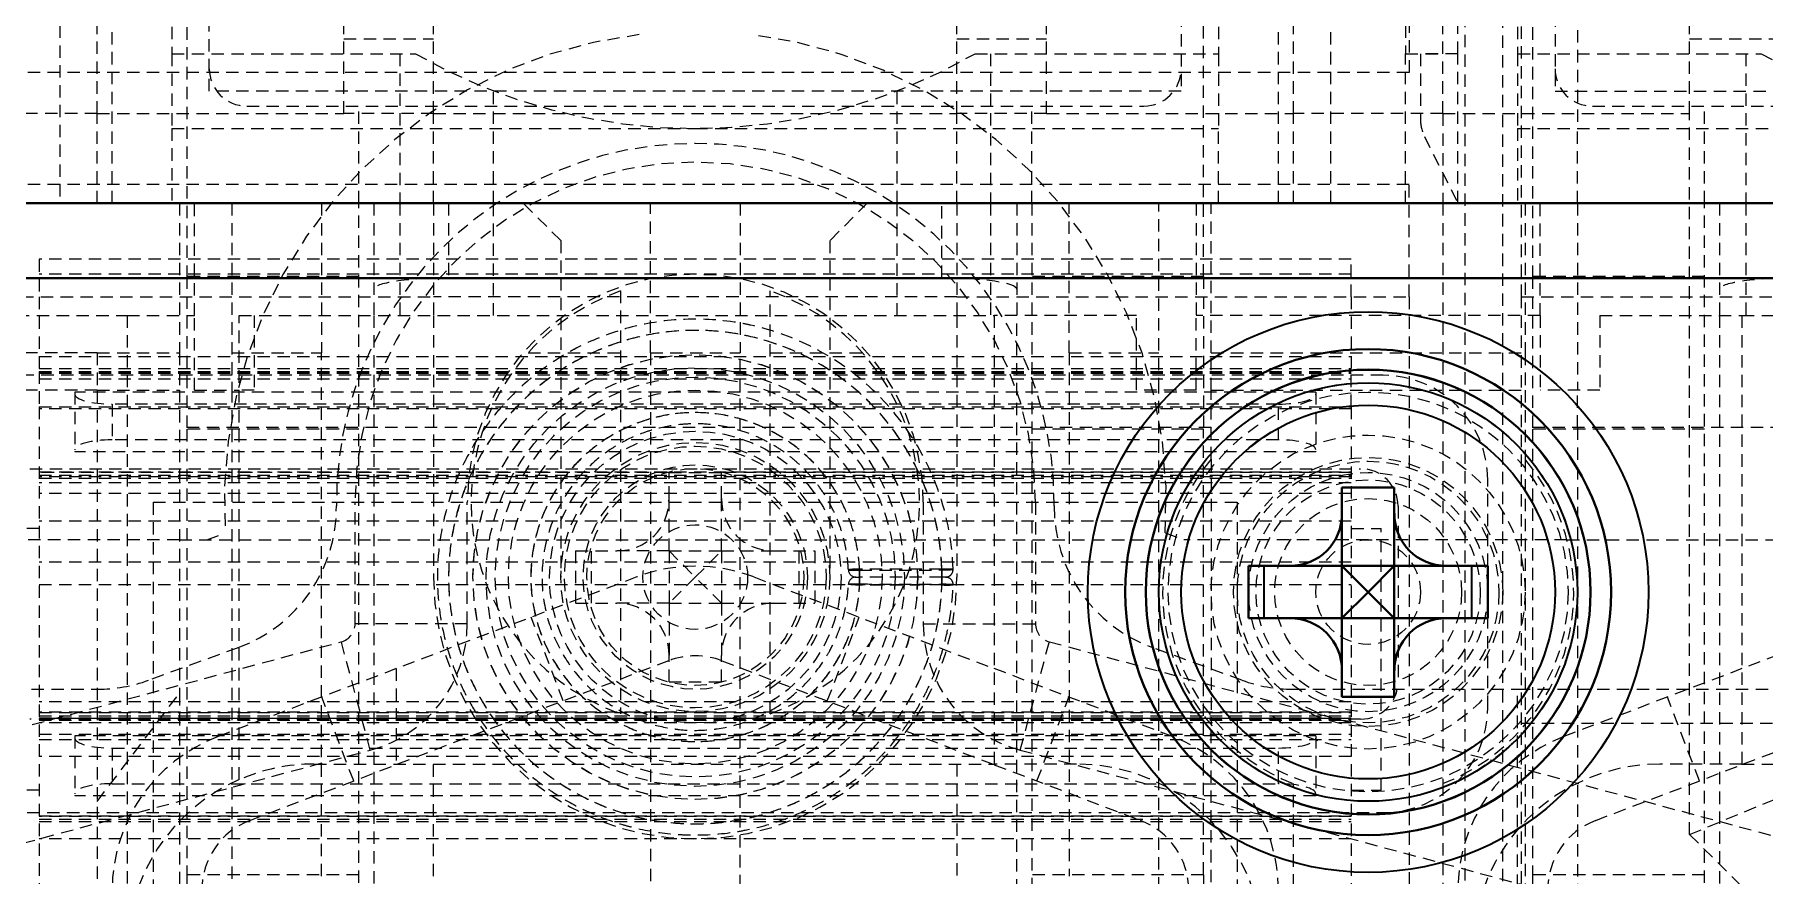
# Model space of a CAD drawing. Header units: inches. Extents: x 6934 to 18973, y 4254 to 7629.
# Drawn here: x 17107.44 to 17130.58, y 4884.96 to 4896.21 of the extents above; entities that cross this region are included whole.
import ezdxf

# ---------------------------------------------------------------- set-up
doc = ezdxf.new("R2010")
doc.units = ezdxf.units.IN
doc.header["$MEASUREMENT"] = 0
doc.linetypes.add('입력 정류부 ASSY$0$DASHED', pattern=[0.2067, 0.1654, -0.0413])
for name, color, linetype, lineweight, true_color in [('입력 정류부 ASSY$0$가려진 것(ISO)', 2, '입력 정류부 ASSY$0$DASHED', 18, 0xffff00), ('입력 정류부 ASSY$0$가려진 좁은 것(ISO)', 2, '입력 정류부 ASSY$0$DASHED', 18, 0xffff00), ('입력 정류부 ASSY$0$가시적인 것(ISO)', 3, 'Continuous', 40, 0x00ff00), ('입력 정류부 ASSY$0$가시적인 좁은 것(ISO)', 3, 'Continuous', 35, 0x00ff00)]:
    doc.layers.add(name, color=color, linetype=linetype, lineweight=lineweight, true_color=true_color)

# ---------------------------------------------------------------- blocks, each defined once
blk = doc.blocks.new('입력 정류부 ASSY')
at = {"layer": '입력 정류부 ASSY$0$가려진 것(ISO)'}
for p, q in [((455.704, 635.44), (455.704, 648.94)), ((468.704, 648.94), (468.704, 635.44)), ((473.704, 648.94), (473.704, 635.44)), ((455.404, 647.44), (455.404, 632.96)), ((469.004, 632.96), (469.004, 647.44)), ((473.404, 647.44), (473.404, 632.96)), ((471.754, 645.94), (471.754, 635.69)), ((455.204, 639.748), (455.204, 635.94)), ((469.204, 639.748), (469.204, 635.94)), ((473.204, 639.748), (473.204, 635.94)), ((473.254, 632.69), (473.254, 639.44)), ((474.004, 639.44), (474.004, 634.94)), ((454.404, 633.94), (454.404, 638.94)), ((470.004, 633.94), (470.004, 638.94)), ((472.404, 635.94), (472.404, 638.94)), ((454.204, 635.14), (454.204, 638.44)), ((470.204, 635.14), (470.204, 638.44)), ((472.204, 635.14), (472.204, 638.44)), ((472.504, 623.024), (472.504, 638.44)), ((457.504, 635.14), (457.504, 637.14)), ((458.704, 635.14), (458.704, 637.14)), ((465.704, 635.14), (465.704, 637.14)), ((466.904, 635.14), (466.904, 637.14)), ((475.504, 635.14), (475.504, 637.14)), ((457.504, 636.14), (458.704, 636.14)), ((465.704, 636.14), (466.904, 636.14)), ((475.504, 636.14), (476.704, 636.14)), ((455.204, 635.94), (455.204, 634.94)), ((455.204, 635.94), (458.463, 635.94)), ((458.254, 635.94), (458.254, 633.94)), ((465.946, 635.94), (469.204, 635.94)), ((466.154, 635.94), (466.154, 633.94)), ((469.204, 635.94), (469.204, 634.94)), ((471.704, 633.94), (471.704, 635.94)), ((471.704, 635.94), (472.204, 635.94)), ((472.404, 635.94), (471.904, 635.94)), ((471.904, 635.94), (471.904, 635.058)), ((472.404, 633.94), (472.404, 635.94)), ((473.204, 635.94), (473.204, 634.94)), ((473.204, 635.94), (476.463, 635.94)), ((476.254, 635.94), (476.254, 633.94)), ((471.754, 635.69), (452.654, 635.69)), ((468.704, 635.44), (455.704, 635.44)), ((473.704, 635.44), (486.704, 635.44)), ((454.204, 635.14), (452.204, 635.14)), ((454.204, 633.94), (454.204, 635.14)), ((454.204, 635.14), (457.504, 635.14)), ((456.204, 635.24), (468.204, 635.24)), ((458.704, 635.14), (457.504, 635.14)), ((457.704, 633.94), (457.704, 635.24)), ((458.704, 633.94), (458.704, 635.14)), ((458.704, 635.14), (465.704, 635.14)), ((466.904, 635.14), (465.704, 635.14)), ((465.704, 633.94), (465.704, 635.14)), ((466.704, 633.94), (466.704, 635.24)), ((466.904, 635.14), (470.204, 635.14)), ((472.204, 635.14), (470.204, 635.14)), ((470.204, 633.94), (470.204, 635.14)), ((472.204, 635.14), (472.204, 633.94)), ((472.204, 635.14), (475.504, 635.14)), ((474.204, 635.24), (485.304, 635.24)), ((475.504, 625.498), (475.504, 635.14)), ((475.704, 633.94), (475.704, 635.24)), ((455.204, 634.94), (455.204, 633.94)), ((455.204, 634.94), (462.204, 634.94)), ((462.204, 634.94), (469.204, 634.94)), ((469.204, 633.94), (469.204, 634.94)), ((473.204, 634.94), (473.204, 633.94)), ((473.204, 634.94), (480.204, 634.94)), ((474.004, 633.94), (474.004, 634.94)), ((471.957, 634.835), (472.404, 633.94)), ((471.754, 634.19), (452.654, 634.19)), ((471.754, 632.69), (471.754, 634.19)), ((455.304, 633.94), (455.304, 631.94)), ((455.504, 632.44), (455.504, 633.94)), ((457.204, 633.94), (457.204, 631.94)), ((457.704, 613.44), (457.704, 633.94)), ((457.904, 633.94), (457.904, 632.44)), ((458.254, 633.94), (458.254, 632.44)), ((458.704, 633.94), (458.704, 632.44)), ((460.404, 633.44), (459.904, 633.94)), ((461.604, 631.94), (461.604, 633.94)), ((462.804, 633.94), (462.804, 631.94)), ((464.504, 633.94), (464.004, 633.44)), ((465.704, 633.94), (465.704, 632.44)), ((466.154, 633.94), (466.154, 632.44)), ((466.504, 633.94), (466.504, 632.44)), ((466.704, 633.94), (466.704, 613.44)), ((467.204, 631.94), (467.204, 633.94)), ((468.904, 633.94), (468.904, 632.44)), ((469.104, 631.94), (469.104, 633.94)), ((472.204, 633.94), (472.204, 626.179)), ((473.304, 633.94), (473.304, 631.94)), ((473.504, 632.44), (473.504, 633.94)), ((475.704, 613.44), (475.704, 633.94)), ((475.904, 633.94), (475.904, 632.44)), ((476.254, 633.94), (476.254, 632.44)), ((460.404, 633.44), (460.404, 632.94)), ((464.004, 633.44), (464.004, 632.94)), ((453.429, 633.19), (453.429, 632.69)), ((470.979, 633.19), (453.429, 633.19)), ((470.979, 632.69), (470.979, 633.19)), ((457.704, 632.96), (455.404, 632.96)), ((455.404, 632.96), (455.404, 630.92)), ((460.404, 632.94), (460.404, 628.94)), ((464.004, 632.94), (464.004, 628.94)), ((469.004, 632.96), (466.704, 632.96)), ((469.004, 632.96), (469.004, 630.92)), ((475.704, 632.96), (473.404, 632.96)), ((473.404, 632.96), (473.404, 630.92)), ((452.654, 632.69), (458.704, 632.69)), ((453.429, 632.69), (453.429, 631.69)), ((465.704, 632.69), (458.704, 632.69)), ((461.204, 632.769), (461.204, 627.112)), ((463.204, 627.112), (463.204, 632.769)), ((465.704, 632.69), (471.754, 632.69)), ((470.979, 632.69), (470.979, 631.69)), ((471.754, 632.69), (471.754, 618.44)), ((473.254, 617.94), (473.254, 632.69)), ((473.254, 632.69), (476.704, 632.69)), ((451.804, 632.44), (454.604, 632.44)), ((454.604, 632.44), (455.504, 632.44)), ((454.604, 632.44), (454.604, 614.94)), ((455.504, 631.44), (455.504, 632.44)), ((456.104, 626.232), (456.104, 632.44)), ((456.104, 632.44), (466.204, 632.44)), ((456.304, 632.44), (456.304, 631.44)), ((457.904, 632.44), (457.904, 623.94)), ((458.704, 632.44), (458.704, 628.94)), ((465.704, 632.44), (465.704, 628.94)), ((466.204, 632.44), (466.204, 626.44)), ((468.104, 632.44), (466.204, 632.44)), ((466.504, 623.94), (466.504, 632.44)), ((468.104, 631.44), (468.104, 632.44)), ((468.904, 631.44), (468.904, 632.44)), ((473.504, 632.44), (468.904, 632.44)), ((473.504, 632.44), (473.504, 631.44)), ((474.304, 632.44), (474.304, 631.44)), ((474.304, 632.44), (476.204, 632.44)), ((475.904, 632.44), (475.904, 623.94)), ((476.204, 632.44), (476.204, 626.44)), ((476.204, 632.44), (486.304, 632.44)), ((454.204, 631.94), (452.204, 631.94)), ((454.204, 631.94), (454.204, 631.44)), ((454.204, 631.94), (455.304, 631.94)), ((455.304, 631.94), (455.304, 631.44)), ((456.004, 631.94), (457.204, 631.94)), ((457.204, 624.94), (457.204, 631.94)), ((459.968, 631.94), (461.204, 631.94)), ((461.604, 631.94), (461.604, 579.94)), ((461.604, 631.94), (462.804, 631.94)), ((462.804, 579.94), (462.804, 631.94)), ((463.204, 631.94), (464.44, 631.94)), ((467.204, 631.94), (468.404, 631.94)), ((467.204, 631.94), (467.204, 624.94)), ((469.104, 631.44), (469.104, 631.94)), ((469.104, 631.94), (473.304, 631.94)), ((473.304, 631.94), (473.304, 631.44)), ((453.429, 631.728), (470.979, 631.728)), ((453.429, 631.69), (453.429, 631.216)), ((453.429, 631.69), (470.979, 631.69)), ((453.429, 631.667), (470.979, 631.667)), ((470.979, 631.216), (470.979, 631.69)), ((454.204, 631.44), (452.204, 631.44)), ((471.404, 631.64), (453.004, 631.64)), ((453.429, 631.59), (470.979, 631.59)), ((454.204, 631.44), (455.304, 631.44)), ((454.204, 631.44), (454.204, 623.74)), ((455.304, 631.44), (455.304, 627.386)), ((455.504, 631.44), (456.104, 631.44)), ((456.004, 631.44), (456.004, 580.44)), ((456.304, 631.44), (456.104, 631.44)), ((468.904, 631.44), (468.104, 631.44)), ((468.404, 580.44), (468.404, 631.44)), ((469.104, 630.516), (469.104, 631.44)), ((469.104, 631.44), (473.304, 631.44)), ((473.304, 631.44), (473.304, 630.516)), ((474.304, 631.44), (473.504, 631.44)), ((474.004, 630.94), (474.004, 631.44)), ((453.429, 631.216), (453.429, 623.682)), ((453.904, 631.415), (453.904, 630.615)), ((470.504, 631.415), (453.904, 631.415)), ((470.004, 631.254), (454.404, 631.254)), ((470.504, 631.415), (470.504, 630.615)), ((470.979, 631.216), (470.979, 623.682)), ((470.004, 630.776), (454.404, 630.776)), ((469.104, 630.94), (455.304, 630.94)), ((457.704, 630.92), (455.404, 630.92)), ((455.404, 630.92), (455.404, 624.96)), ((469.004, 630.92), (466.704, 630.92)), ((469.004, 624.96), (469.004, 630.92)), ((487.104, 630.94), (473.304, 630.94)), ((475.704, 630.92), (473.404, 630.92)), ((473.404, 630.92), (473.404, 624.96)), ((474.004, 630.94), (474.004, 624.354)), ((470.504, 630.615), (453.904, 630.615)), ((469.104, 630.516), (469.104, 626.965)), ((473.304, 630.516), (473.304, 626.965)), ((453.304, 630.39), (471.104, 630.39)), ((461.854, 630.34), (453.429, 630.34)), ((453.429, 630.302), (470.979, 630.302)), ((461.854, 629.99), (461.854, 630.34)), ((461.854, 630.34), (462.554, 630.34)), ((462.554, 629.99), (462.554, 630.34)), ((470.979, 630.34), (462.554, 630.34)), ((453.429, 630.264), (470.979, 630.264)), ((470.854, 629.79), (470.854, 630.14)), ((470.854, 630.14), (471.554, 630.14)), ((471.554, 629.79), (471.554, 630.14)), ((472.804, 629.09), (472.804, 630.24)), ((454.954, 629.94), (454.954, 581.94)), ((454.954, 629.94), (469.454, 629.94)), ((457.654, 628.316), (457.654, 629.94)), ((459.154, 628.316), (459.154, 629.94)), ((461.854, 629.29), (461.854, 629.99)), ((462.554, 629.29), (462.554, 629.99)), ((465.254, 629.94), (465.254, 628.316)), ((466.754, 629.94), (466.754, 628.316)), ((469.454, 629.94), (469.454, 581.94)), ((471.604, 629.89), (471.604, 627.54)), ((453.429, 629.59), (453.029, 629.59)), ((470.854, 629.09), (470.854, 629.79)), ((470.979, 629.59), (471.379, 629.59)), ((471.379, 626.09), (471.379, 629.59)), ((471.554, 629.09), (471.554, 629.79)), ((455.304, 629.44), (451.104, 629.44)), ((455.304, 629.44), (468.545, 629.44)), ((455.67, 629.44), (455.918, 629.53)), ((468.491, 629.53), (468.738, 629.44)), ((473.864, 629.44), (468.738, 629.44)), ((473.864, 629.44), (487.104, 629.44)), ((470.979, 629.14), (453.429, 629.14)), ((460.604, 629.29), (460.604, 628.59)), ((460.604, 629.29), (461.154, 629.29)), ((461.854, 629.29), (461.154, 629.29)), ((461.854, 629.29), (462.204, 628.94)), ((461.854, 629.29), (462.554, 629.29)), ((461.854, 629.29), (461.854, 628.59)), ((462.204, 628.94), (462.554, 629.29)), ((462.554, 629.29), (462.554, 628.59)), ((462.554, 629.29), (463.254, 629.29)), ((463.254, 629.29), (463.804, 629.29)), ((463.804, 629.29), (463.804, 628.59)), ((461.421, 628.942), (458.204, 627.716)), ((462.204, 628.94), (461.854, 628.59)), ((462.554, 628.59), (462.204, 628.94)), ((462.988, 628.942), (466.204, 627.716)), ((464.352, 628.94), (464.402, 628.94)), ((469.604, 629.09), (469.604, 628.39)), ((469.604, 629.09), (470.154, 629.09)), ((470.854, 629.09), (470.154, 629.09)), ((470.854, 629.09), (471.204, 628.74)), ((470.854, 629.09), (471.554, 629.09)), ((470.854, 629.09), (470.854, 628.39)), ((471.204, 628.74), (471.554, 629.09)), ((471.554, 629.09), (471.554, 628.39)), ((471.554, 629.09), (472.254, 629.09)), ((472.254, 629.09), (472.804, 629.09)), ((472.804, 629.09), (472.804, 628.39)), ((479.421, 628.942), (476.204, 627.716)), ((453.429, 628.84), (470.979, 628.84)), ((471.204, 628.74), (470.854, 628.39)), ((471.554, 628.39), (471.204, 628.74)), ((460.604, 628.59), (461.154, 628.59)), ((461.854, 628.59), (461.154, 628.59)), ((461.854, 628.59), (462.554, 628.59)), ((461.854, 628.59), (461.854, 627.89)), ((462.554, 628.59), (463.254, 628.59)), ((462.554, 628.59), (462.554, 627.89)), ((463.254, 628.59), (463.804, 628.59)), ((460.438, 627.283), (460.011, 628.404)), ((463.97, 627.283), (464.398, 628.404)), ((469.604, 628.39), (470.154, 628.39)), ((470.854, 628.39), (470.154, 628.39)), ((470.854, 628.39), (471.554, 628.39)), ((470.854, 628.39), (470.854, 627.69)), ((471.554, 628.39), (472.254, 628.39)), ((471.554, 628.39), (471.554, 627.69)), ((472.254, 628.39), (472.804, 628.39)), ((472.804, 627.19), (472.804, 628.39)), ((444.874, 624.7), (457.469, 628.075)), ((456.089, 627.996), (454.893, 627.561)), ((466.94, 628.075), (479.535, 624.7)), ((469.516, 627.561), (468.32, 627.996)), ((461.848, 627.82), (458.204, 626.431)), ((461.854, 627.54), (461.854, 627.89)), ((462.554, 627.54), (462.554, 627.89)), ((462.56, 627.82), (466.204, 626.431)), ((479.848, 627.82), (476.204, 626.431)), ((458.204, 627.716), (455.821, 626.807)), ((458.204, 627.716), (458.204, 626.431)), ((461.854, 627.54), (462.554, 627.54)), ((468.588, 626.807), (466.204, 627.716)), ((470.854, 627.34), (470.854, 627.69)), ((471.554, 627.34), (471.554, 627.69)), ((476.204, 627.716), (473.821, 626.807)), ((451.204, 627.44), (454.208, 627.44)), ((454.204, 625.94), (455.304, 627.386)), ((455.304, 627.386), (455.304, 621.94)), ((457.635, 626.214), (457.208, 627.336)), ((466.774, 626.214), (467.201, 627.336)), ((470.2, 627.44), (473.204, 627.44)), ((470.854, 627.34), (471.554, 627.34)), ((473.204, 627.44), (489.704, 627.44)), ((473.204, 616.04), (473.204, 627.44)), ((475.635, 626.214), (475.208, 627.336)), ((471.104, 627.04), (453.304, 627.04)), ((453.429, 627.128), (470.979, 627.128)), ((453.429, 627.085), (470.979, 627.085)), ((453.429, 627.058), (470.979, 627.058)), ((470.979, 626.99), (453.429, 626.99)), ((453.429, 626.84), (470.979, 626.84)), ((470.504, 626.815), (453.904, 626.815)), ((453.904, 626.815), (453.904, 626.015)), ((469.104, 621.94), (469.104, 626.965)), ((470.504, 626.815), (470.504, 626.015)), ((473.304, 626.965), (473.304, 621.94)), ((445.262, 623.251), (457.857, 626.626)), ((454.404, 626.654), (470.004, 626.654)), ((466.551, 626.626), (479.146, 623.251)), ((470.979, 626.54), (453.429, 626.54)), ((456.248, 625.686), (458.204, 626.431)), ((457.104, 626.44), (466.204, 626.44)), ((458.704, 624.94), (458.704, 626.44)), ((465.704, 626.44), (465.704, 624.94)), ((466.204, 626.44), (466.204, 626.431)), ((467.304, 626.44), (466.204, 626.44)), ((466.204, 626.431), (468.16, 625.686)), ((474.248, 625.686), (476.204, 626.431)), ((476.204, 626.44), (475.104, 626.44)), ((475.504, 625.498), (478.004, 626.533)), ((476.204, 626.44), (476.204, 626.431)), ((476.204, 626.44), (486.904, 626.44)), ((454.404, 626.176), (470.004, 626.176)), ((470.204, 623.74), (470.204, 626.179)), ((472.204, 626.179), (472.204, 623.74)), ((453.429, 626.09), (453.029, 626.09)), ((470.504, 626.015), (453.904, 626.015)), ((470.979, 626.09), (471.379, 626.09)), ((453.004, 625.79), (471.404, 625.79)), ((470.979, 625.74), (453.429, 625.74)), ((453.429, 625.702), (470.979, 625.702)), ((453.429, 625.673), (470.979, 625.673)), ((475.504, 625.498), (480.294, 620.708)), ((457.704, 624.96), (455.404, 624.96)), ((455.404, 624.96), (455.404, 622.92)), ((469.004, 624.96), (466.704, 624.96)), ((469.004, 624.96), (469.004, 622.92)), ((475.704, 624.96), (473.404, 624.96)), ((473.404, 624.96), (473.404, 622.92))]:
    blk.add_line(p, q, dxfattribs=at)
for centre, radius in [((462.204, 628.94), 2.975), ((471.204, 628.74), 2.975), ((462.204, 628.94), 1.95), ((462.204, 628.94), 1.75), ((462.204, 628.94), 1.5), ((462.204, 628.94), 1.45), ((471.204, 628.74), 1.75), ((471.204, 628.74), 1.6), ((471.204, 628.74), 1.5), ((471.204, 628.74), 1.5), ((471.204, 628.74), 1.25), ((462.204, 628.94), 0.7), ((471.204, 628.74), 0.7), ((471.204, 628.74), 0.7)]:
    blk.add_circle(centre, radius, dxfattribs=at)
for centre, radius, start, end in [((462.204, 629.94), 6.3, 96.8371, 183.7314), ((462.204, 629.94), 6.3, 356.2686, 83.1629), ((462.204, 642.44), 7.5, 240.0736, 299.9264), ((480.204, 642.44), 7.5, 240.0736, 299.9264), ((456.204, 635.74), 0.5, 180, 270), ((468.204, 635.74), 0.5, 270, 0), ((474.204, 635.74), 0.5, 180, 270), ((472.404, 635.058), 0.5, 180, 206.5651), ((462.204, 629.94), 4.8, 359.4553, 180.5447), ((462.204, 629.94), 4.55, 0, 180), ((462.204, 629.94), 3.05, 0, 180), ((462.204, 629.94), 3, 109.4712, 250.5288), ((462.204, 629.94), 3, 289.4712, 70.5288), ((471.404, 630.24), 1.4, 0, 90), ((471.204, 628.74), 2.75, 139.7858, 248.6763), ((471.204, 628.74), 2.75, 291.3237, 40.2142), ((471.104, 629.89), 0.5, 0, 90), ((455.405, 629.876), 2, 290, 0.5447), ((469.004, 629.876), 2, 179.4553, 250), ((462.204, 628.94), 3.5, 180, 0), ((462.204, 626.886), 2.2, 69.1342, 110.8658), ((464.352, 629.04), 0.1, 182.664, 269.9988), ((464.352, 628.84), 0.1, 89.9958, 177.3334), ((465.552, 629.04), 0.1, 270.097, 1.748), ((465.553, 628.84), 0.1, 358.2883, 90.0044), ((457.404, 628.316), 0.25, 285, 0), ((457.404, 628.316), 1.75, 285, 0), ((467.004, 628.316), 1.75, 180, 255), ((467.004, 628.316), 0.25, 180, 255), ((462.204, 626.886), 1, 69.1342, 110.8658), ((454.208, 629.44), 2, 270, 290), ((470.2, 629.44), 2, 250, 270), ((471.104, 627.54), 0.5, 270, 0), ((471.404, 627.19), 1.4, 270, 0), ((456.604, 624.751), 2.2, 110.8658, 180), ((467.804, 624.751), 2.2, 0, 69.1342), ((474.604, 624.751), 2.2, 110.8658, 180), ((457.104, 623.94), 2.5, 90, 113.5782), ((467.304, 623.94), 2.5, 0, 90), ((475.104, 623.94), 2.5, 90, 180), ((457.104, 623.94), 2.5, 113.5782, 180), ((456.604, 624.751), 1, 110.8658, 180), ((467.804, 624.751), 1, 0, 69.1342), ((474.604, 624.751), 1, 110.8658, 180)]:
    blk.add_arc(centre, radius, start, end, dxfattribs=at)
for centre, major_axis, ratio, start_param, end_param in [((458.904, 632.789), (1, 0), 0.151515, 1.570796, 3.141593), ((465.504, 632.789), (-1, 0), 0.151515, 3.141593, 4.712389), ((476.904, 632.789), (1, 0), 0.151515, 1.570796, 3.141593), ((454.404, 631.388), (0.5, 0), 0.267949, 3.141593, 4.712389), ((470.004, 631.388), (0.5, 0), 0.267949, 4.712389, 6.283185), ((454.404, 630.642), (-0.5, 0), 0.267949, 4.712389, 6.283185), ((470.004, 630.642), (-0.5, 0), 0.267949, 3.141593, 4.712389), ((461.11, 630.035), (-0.542, 0.542), 0.941609, 2.386259, 3.896927), ((463.299, 630.035), (0.542, 0.542), 0.941609, 2.386259, 3.896927), ((470.11, 629.835), (-0.542, 0.542), 0.941609, 2.386259, 3.896927), ((472.299, 629.835), (0.542, 0.542), 0.941609, 2.386259, 3.896927), ((461.11, 627.846), (-0.542, -0.542), 0.941609, 2.386259, 3.896927), ((463.299, 627.846), (0.542, -0.542), 0.941609, 2.386259, 3.896927), ((470.11, 627.646), (-0.542, -0.542), 0.941609, 2.386259, 3.896927), ((472.299, 627.646), (0.542, -0.542), 0.941609, 2.386259, 3.896927), ((454.404, 626.788), (0.5, 0), 0.267949, 3.141593, 4.712389), ((470.004, 626.788), (0.5, 0), 0.267949, 4.712389, 6.283185), ((454.404, 626.042), (-0.5, 0), 0.267949, 4.712389, 6.283185), ((470.004, 626.042), (-0.5, 0), 0.267949, 3.141593, 4.712389)]:
    blk.add_ellipse(centre, major_axis=major_axis, ratio=ratio, start_param=start_param, end_param=end_param, dxfattribs=at)
for points, knots in [([(465.652, 629.043), (465.64, 629.444), (465.559, 629.824), (465.429, 630.166), (465.399, 630.245), (465.367, 630.322), (465.332, 630.396), (465.178, 630.728), (464.979, 631.017), (464.757, 631.261), (464.712, 631.31), (464.667, 631.358), (464.62, 631.403), (464.385, 631.634), (464.132, 631.817), (463.874, 631.959), (463.828, 631.985), (463.782, 632.009), (463.736, 632.031), (463.471, 632.163), (463.203, 632.253), (462.942, 632.31), (462.903, 632.319), (462.863, 632.327), (462.824, 632.334), (462.56, 632.382), (462.305, 632.397), (462.063, 632.387), (462.032, 632.386), (462.001, 632.384), (461.971, 632.382), (461.726, 632.366), (461.495, 632.324), (461.276, 632.263), (461.253, 632.257), (461.23, 632.25), (461.208, 632.243), (460.986, 632.176), (460.775, 632.088), (460.582, 631.985), (460.567, 631.977), (460.551, 631.969), (460.536, 631.96), (460.342, 631.853), (460.166, 631.731), (460.011, 631.603), (460.002, 631.596), (459.993, 631.588), (459.984, 631.581), (459.829, 631.45), (459.695, 631.315), (459.579, 631.178), (459.574, 631.173), (459.57, 631.168), (459.565, 631.162), (459.445, 631.02), (459.343, 630.875), (459.252, 630.725), (459.161, 630.574), (459.082, 630.417), (459.015, 630.256), (458.949, 630.096), (458.895, 629.931), (458.854, 629.764), (458.813, 629.597), (458.785, 629.427), (458.769, 629.258), (458.768, 629.252), (458.768, 629.245), (458.767, 629.239), (458.753, 629.077), (458.751, 628.915), (458.759, 628.766), (458.759, 628.757), (458.76, 628.748), (458.76, 628.739), (458.769, 628.593), (458.785, 628.459), (458.809, 628.327), (458.811, 628.316), (458.813, 628.306), (458.815, 628.295), (458.84, 628.166), (458.871, 628.04), (458.909, 627.918), (458.913, 627.905), (458.917, 627.893), (458.921, 627.88), (458.96, 627.76), (459.005, 627.643), (459.056, 627.529), (459.063, 627.515), (459.069, 627.5), (459.076, 627.486), (459.128, 627.375), (459.185, 627.266), (459.249, 627.159), (459.259, 627.144), (459.269, 627.128), (459.279, 627.112), (459.343, 627.009), (459.413, 626.908), (459.491, 626.809), (459.505, 626.791), (459.519, 626.774), (459.533, 626.757), (459.612, 626.66), (459.7, 626.564), (459.797, 626.469), (459.816, 626.45), (459.836, 626.431), (459.856, 626.413), (459.955, 626.321), (460.064, 626.231), (460.183, 626.145), (460.21, 626.125), (460.237, 626.106), (460.265, 626.087), (460.386, 626.005), (460.517, 625.927), (460.658, 625.856), (460.694, 625.838), (460.731, 625.82), (460.769, 625.803), (460.913, 625.737), (461.067, 625.679), (461.231, 625.63), (461.278, 625.617), (461.325, 625.604), (461.374, 625.592), (461.539, 625.551), (461.714, 625.52), (461.901, 625.504), (461.96, 625.498), (462.019, 625.495), (462.08, 625.493), (462.27, 625.486), (462.469, 625.495), (462.668, 625.522), (462.736, 625.531), (462.805, 625.542), (462.872, 625.556), (463.067, 625.594), (463.257, 625.649), (463.434, 625.717), (463.502, 625.743), (463.568, 625.77), (463.631, 625.799), (463.793, 625.873), (463.941, 625.955), (464.078, 626.043), (464.135, 626.08), (464.19, 626.119), (464.243, 626.157), (464.367, 626.248), (464.479, 626.342), (464.58, 626.439), (464.627, 626.483), (464.671, 626.528), (464.714, 626.573), (464.804, 626.668), (464.884, 626.764), (464.958, 626.862), (464.995, 626.911), (465.03, 626.96), (465.064, 627.01), (465.129, 627.106), (465.188, 627.204), (465.242, 627.305), (465.272, 627.36), (465.3, 627.415), (465.326, 627.471), (465.374, 627.573), (465.417, 627.677), (465.454, 627.783), (465.476, 627.845), (465.497, 627.907), (465.515, 627.97), (465.546, 628.074), (465.571, 628.181), (465.592, 628.29), (465.606, 628.359), (465.617, 628.429), (465.626, 628.5), (465.64, 628.61), (465.649, 628.723), (465.653, 628.837)], [0, 0, 0, 0, 0.024622, 0.024622, 0.024622, 0.030303, 0.030303, 0.030303, 0.055496, 0.055496, 0.055496, 0.060606, 0.060606, 0.060606, 0.086353, 0.086353, 0.086353, 0.090909, 0.090909, 0.090909, 0.117235, 0.117235, 0.117235, 0.121212, 0.121212, 0.121212, 0.148097, 0.148097, 0.148097, 0.151515, 0.151515, 0.151515, 0.178966, 0.178966, 0.178966, 0.181818, 0.181818, 0.181818, 0.209864, 0.209864, 0.209864, 0.212121, 0.212121, 0.212121, 0.240738, 0.240738, 0.240738, 0.242424, 0.242424, 0.242424, 0.271594, 0.271594, 0.271594, 0.272727, 0.272727, 0.272727, 0.30303, 0.30303, 0.30303, 0.333333, 0.333333, 0.333333, 0.363636, 0.363636, 0.363636, 0.393939, 0.393939, 0.393939, 0.395069, 0.395069, 0.395069, 0.424242, 0.424242, 0.424242, 0.425984, 0.425984, 0.425984, 0.454545, 0.454545, 0.454545, 0.456839, 0.456839, 0.456839, 0.484848, 0.484848, 0.484848, 0.487702, 0.487702, 0.487702, 0.515152, 0.515152, 0.515152, 0.518576, 0.518576, 0.518576, 0.545455, 0.545455, 0.545455, 0.549471, 0.549471, 0.549471, 0.575758, 0.575758, 0.575758, 0.580333, 0.580333, 0.580333, 0.606061, 0.606061, 0.606061, 0.611186, 0.611186, 0.611186, 0.636364, 0.636364, 0.636364, 0.642067, 0.642067, 0.642067, 0.666667, 0.666667, 0.666667, 0.672932, 0.672932, 0.672932, 0.69697, 0.69697, 0.69697, 0.703838, 0.703838, 0.703838, 0.727273, 0.727273, 0.727273, 0.734583, 0.734583, 0.734583, 0.757576, 0.757576, 0.757576, 0.765429, 0.765429, 0.765429, 0.787879, 0.787879, 0.787879, 0.796458, 0.796458, 0.796458, 0.818182, 0.818182, 0.818182, 0.827297, 0.827297, 0.827297, 0.848485, 0.848485, 0.848485, 0.858228, 0.858228, 0.858228, 0.878788, 0.878788, 0.878788, 0.889098, 0.889098, 0.889098, 0.909091, 0.909091, 0.909091, 0.919866, 0.919866, 0.919866, 0.939394, 0.939394, 0.939394, 0.95086, 0.95086, 0.95086, 0.969697, 0.969697, 0.969697, 0.981595, 0.981595, 0.981595, 1, 1, 1, 1]), ([(464.252, 629.036), (464.251, 629.058), (464.25, 629.081), (464.248, 629.104), (464.242, 629.18), (464.231, 629.256), (464.217, 629.33), (464.212, 629.356), (464.206, 629.381), (464.201, 629.407), (464.184, 629.477), (464.164, 629.546), (464.14, 629.615), (464.13, 629.645), (464.119, 629.674), (464.107, 629.704), (464.081, 629.768), (464.052, 629.831), (464.019, 629.893), (464.002, 629.926), (463.984, 629.958), (463.965, 629.99), (463.931, 630.048), (463.893, 630.104), (463.852, 630.16), (463.826, 630.195), (463.799, 630.23), (463.769, 630.264), (463.726, 630.315), (463.679, 630.366), (463.628, 630.415), (463.59, 630.452), (463.549, 630.489), (463.505, 630.525), (463.452, 630.568), (463.396, 630.61), (463.336, 630.65), (463.281, 630.686), (463.224, 630.72), (463.163, 630.752), (463.101, 630.785), (463.037, 630.815), (462.969, 630.842), (462.896, 630.872), (462.819, 630.898), (462.738, 630.92), (462.67, 630.938), (462.599, 630.953), (462.526, 630.965), (462.432, 630.98), (462.334, 630.989), (462.234, 630.99), (462.163, 630.991), (462.09, 630.988), (462.018, 630.982), (461.905, 630.971), (461.792, 630.952), (461.683, 630.923), (461.622, 630.907), (461.562, 630.888), (461.504, 630.867), (461.394, 630.827), (461.292, 630.779), (461.196, 630.725), (461.151, 630.7), (461.108, 630.673), (461.065, 630.645), (460.97, 630.581), (460.88, 630.51), (460.796, 630.43), (460.763, 630.399), (460.731, 630.366), (460.7, 630.333), (460.613, 630.239), (460.532, 630.134), (460.459, 630.016), (460.438, 629.981), (460.416, 629.944), (460.396, 629.906), (460.325, 629.773), (460.265, 629.625), (460.223, 629.467), (460.214, 629.431), (460.205, 629.395), (460.197, 629.358), (460.162, 629.187), (460.148, 629.005), (460.157, 628.833), (460.159, 628.806), (460.16, 628.779), (460.163, 628.753), (460.179, 628.575), (460.218, 628.409), (460.271, 628.259), (460.276, 628.243), (460.282, 628.228), (460.287, 628.214), (460.346, 628.059), (460.42, 627.921), (460.502, 627.798), (460.506, 627.792), (460.51, 627.787), (460.514, 627.781), (460.6, 627.654), (460.696, 627.545), (460.799, 627.448), (460.901, 627.352), (461.01, 627.268), (461.129, 627.195), (461.134, 627.192), (461.139, 627.189), (461.144, 627.186), (461.258, 627.117), (461.38, 627.058), (461.508, 627.012), (461.52, 627.008), (461.532, 627.004), (461.545, 626.999), (461.667, 626.958), (461.794, 626.927), (461.93, 626.909), (461.95, 626.906), (461.97, 626.904), (461.991, 626.901), (462.123, 626.888), (462.263, 626.886), (462.408, 626.9), (462.438, 626.903), (462.468, 626.907), (462.498, 626.911), (462.638, 626.932), (462.78, 626.968), (462.912, 627.016), (462.949, 627.03), (462.985, 627.044), (463.02, 627.06), (463.14, 627.112), (463.251, 627.173), (463.35, 627.241), (463.386, 627.265), (463.42, 627.289), (463.453, 627.314), (463.54, 627.381), (463.617, 627.451), (463.686, 627.524), (463.717, 627.555), (463.745, 627.588), (463.773, 627.62), (463.831, 627.689), (463.882, 627.759), (463.928, 627.831), (463.953, 627.869), (463.976, 627.908), (463.998, 627.947), (464.036, 628.015), (464.069, 628.085), (464.098, 628.155), (464.117, 628.2), (464.134, 628.246), (464.149, 628.292), (464.171, 628.357), (464.189, 628.423), (464.204, 628.49), (464.216, 628.542), (464.226, 628.595), (464.233, 628.649), (464.243, 628.714), (464.249, 628.779), (464.252, 628.845)], [0, 0, 0, 0, 0.007873, 0.007873, 0.007873, 0.034483, 0.034483, 0.034483, 0.043596, 0.043596, 0.043596, 0.068966, 0.068966, 0.068966, 0.079834, 0.079834, 0.079834, 0.103448, 0.103448, 0.103448, 0.11587, 0.11587, 0.11587, 0.137931, 0.137931, 0.137931, 0.151816, 0.151816, 0.151816, 0.172414, 0.172414, 0.172414, 0.187975, 0.187975, 0.187975, 0.206897, 0.206897, 0.206897, 0.224016, 0.224016, 0.224016, 0.241379, 0.241379, 0.241379, 0.260054, 0.260054, 0.260054, 0.275862, 0.275862, 0.275862, 0.296003, 0.296003, 0.296003, 0.310345, 0.310345, 0.310345, 0.33245, 0.33245, 0.33245, 0.344828, 0.344828, 0.344828, 0.368303, 0.368303, 0.368303, 0.37931, 0.37931, 0.37931, 0.404188, 0.404188, 0.404188, 0.413793, 0.413793, 0.413793, 0.440299, 0.440299, 0.440299, 0.448276, 0.448276, 0.448276, 0.476371, 0.476371, 0.476371, 0.482759, 0.482759, 0.482759, 0.512599, 0.512599, 0.512599, 0.517241, 0.517241, 0.517241, 0.548568, 0.548568, 0.548568, 0.551724, 0.551724, 0.551724, 0.58462, 0.58462, 0.58462, 0.586207, 0.586207, 0.586207, 0.62069, 0.62069, 0.62069, 0.655172, 0.655172, 0.655172, 0.656691, 0.656691, 0.656691, 0.689655, 0.689655, 0.689655, 0.69283, 0.69283, 0.69283, 0.724138, 0.724138, 0.724138, 0.728789, 0.728789, 0.728789, 0.758621, 0.758621, 0.758621, 0.764743, 0.764743, 0.764743, 0.793103, 0.793103, 0.793103, 0.800968, 0.800968, 0.800968, 0.827586, 0.827586, 0.827586, 0.837049, 0.837049, 0.837049, 0.862069, 0.862069, 0.862069, 0.873144, 0.873144, 0.873144, 0.896552, 0.896552, 0.896552, 0.909086, 0.909086, 0.909086, 0.931034, 0.931034, 0.931034, 0.9453, 0.9453, 0.9453, 0.965517, 0.965517, 0.965517, 0.981127, 0.981127, 0.981127, 1, 1, 1, 1]), ([(465.502, 628.94), (465.382, 628.94), (465.261, 628.94), (465.137, 628.94), (465.013, 628.94), (464.887, 628.94), (464.764, 628.94), (464.754, 628.94), (464.745, 628.94), (464.735, 628.94), (464.622, 628.94), (464.511, 628.94), (464.402, 628.94)], [0, 0, 0, 0, 0.333333, 0.333333, 0.333333, 0.666667, 0.666667, 0.666667, 0.69247, 0.69247, 0.69247, 1, 1, 1, 1]), ([(465.553, 628.94), (465.553, 628.94), (465.552, 628.94), (465.548, 628.94), (465.542, 628.94), (465.532, 628.94), (465.519, 628.94), (465.508, 628.94), (465.502, 628.94)], [0.0000021, 0.0000021, 0.0000021, 0.0000021, 0.1666667, 0.3333333, 0.5, 0.6666667, 0.8333333, 1, 1, 1, 1])]:
    blk.add_open_spline(points, degree=3, knots=knots, dxfattribs=at)
at = {"layer": '입력 정류부 ASSY$0$가려진 좁은 것(ISO)'}
for p, q in [((473.004, 623.546), (473.004, 638.94)), ((453.704, 638.44), (453.704, 633.94)), ((470.704, 633.94), (470.704, 638.44)), ((471.704, 638.44), (471.704, 635.94)), ((459.504, 633.94), (459.504, 635.443)), ((464.904, 633.94), (464.904, 635.443)), ((456.004, 633.94), (456.004, 631.44)), ((458.904, 633.94), (458.904, 632.94)), ((459.504, 632.44), (459.504, 633.94)), ((464.904, 632.44), (464.904, 633.94)), ((465.504, 632.94), (465.504, 633.94)), ((468.404, 631.44), (468.404, 633.94)), ((474.004, 633.94), (474.004, 631.44)), ((470.979, 632.99), (453.429, 632.99)), ((453.429, 631.89), (470.979, 631.89)), ((453.429, 631.684), (470.979, 631.684)), ((453.429, 631.216), (470.979, 631.216)), ((454.404, 631.254), (454.404, 630.776)), ((470.004, 630.776), (470.004, 631.254)), ((470.979, 631.19), (453.429, 631.19)), ((453.429, 630.346), (470.979, 630.346)), ((470.979, 630.282), (453.429, 630.282)), ((470.979, 630.199), (453.429, 630.199)), ((470.979, 630.057), (453.429, 630.057)), ((470.979, 629.69), (453.429, 629.69)), ((460.815, 628.59), (460.815, 629.29)), ((463.593, 628.59), (463.593, 629.29)), ((469.815, 628.39), (469.815, 629.09)), ((472.593, 628.39), (472.593, 629.09)), ((459.154, 628.316), (457.654, 628.316)), ((465.254, 628.316), (466.754, 628.316)), ((457.857, 626.626), (457.469, 628.075)), ((466.551, 626.626), (466.94, 628.075)), ((470.979, 627.273), (453.429, 627.273)), ((470.979, 627.132), (453.429, 627.132)), ((453.429, 627.084), (470.979, 627.084)), ((470.979, 627.049), (453.429, 627.049)), ((453.429, 627.027), (470.979, 627.027)), ((483.248, 626.984), (473.204, 626.984)), ((453.429, 626.767), (470.979, 626.767)), ((454.404, 626.654), (454.404, 626.176)), ((470.004, 626.176), (470.004, 626.654)), ((453.429, 625.746), (470.979, 625.746)), ((470.979, 625.44), (453.429, 625.44))]:
    blk.add_line(p, q, dxfattribs=at)
for centre, radius in [((462.204, 628.94), 2.974), ((462.204, 628.94), 2.799), ((471.204, 628.74), 2.974), ((462.204, 628.94), 2.675), ((462.204, 628.94), 2.5), ((471.204, 628.74), 2.799), ((471.204, 628.74), 2.675), ((471.204, 628.74), 2.675), ((471.204, 628.74), 2.5), ((462.204, 628.94), 1.8), ((471.204, 628.74), 2.1), ((471.204, 628.74), 1.8), ((471.204, 628.74), 1.8)]:
    blk.add_circle(centre, radius, dxfattribs=at)
for centre, major_axis, ratio, start_param, end_param in [((464.402, 629.04), (0, -0.1), 0.003903, 4.633078, 6.28318), ((464.402, 629.04), (0, -0.1), 0.00333, 6.283183, 7.774637), ((464.402, 628.84), (0, 0.1), 0.003903, 0.003581, 1.65011), ((464.402, 628.84), (0, 0.1), 0.00333, 4.79173, 6.283194), ((465.502, 629.04), (0, -0.1), 0.001693, 4.65941, 6.28319), ((465.503, 629.04), (0.15, 0.003), 0.034434, 4.712902, 6.282737), ((465.503, 629.04), (0, -0.1), 0.001522, 0.000002, 1.517816), ((465.503, 628.84), (0, 0.1), 0.001522, 4.765369, 6.283183), ((465.503, 628.84), (0, 0.1), 0.001693, 6.283185, 7.906957), ((465.503, 628.84), (0.15, -0.003), 0.034478, 6.282869, 7.853453), ((465.503, 628.84), (0.15, -0.003), 0.034881, 4.711789, 6.282886)]:
    blk.add_ellipse(centre, major_axis=major_axis, ratio=ratio, start_param=start_param, end_param=end_param, dxfattribs=at)
for points, knots in [([(465.502, 629.046), (465.489, 629.429), (465.411, 629.793), (465.286, 630.12), (465.257, 630.195), (465.226, 630.268), (465.193, 630.339), (465.045, 630.656), (464.854, 630.933), (464.641, 631.166), (464.598, 631.212), (464.555, 631.257), (464.51, 631.301), (464.285, 631.521), (464.042, 631.696), (463.794, 631.832), (463.751, 631.856), (463.708, 631.878), (463.664, 631.9), (463.409, 632.025), (463.152, 632.111), (462.902, 632.166), (462.865, 632.174), (462.828, 632.181), (462.791, 632.188), (462.538, 632.234), (462.293, 632.247), (462.061, 632.237), (462.032, 632.236), (462.003, 632.234), (461.974, 632.232), (461.74, 632.216), (461.519, 632.176), (461.308, 632.116), (461.287, 632.11), (461.266, 632.104), (461.245, 632.098), (461.032, 632.033), (460.831, 631.948), (460.646, 631.849), (460.632, 631.841), (460.617, 631.834), (460.603, 631.826), (460.417, 631.723), (460.248, 631.605), (460.1, 631.483), (460.092, 631.476), (460.084, 631.469), (460.076, 631.462), (459.927, 631.336), (459.799, 631.206), (459.688, 631.075), (459.684, 631.07), (459.68, 631.065), (459.676, 631.061), (459.561, 630.924), (459.463, 630.786), (459.377, 630.642), (459.29, 630.497), (459.215, 630.347), (459.151, 630.193), (459.088, 630.04), (459.037, 629.882), (458.998, 629.722), (458.997, 629.719), (458.997, 629.715), (458.996, 629.712), (458.958, 629.555), (458.932, 629.396), (458.918, 629.238), (458.917, 629.231), (458.917, 629.225), (458.916, 629.218), (458.903, 629.063), (458.902, 628.91), (458.909, 628.767), (458.909, 628.758), (458.91, 628.749), (458.91, 628.74), (458.919, 628.601), (458.935, 628.473), (458.958, 628.347), (458.96, 628.336), (458.962, 628.326), (458.964, 628.315), (458.988, 628.193), (459.018, 628.073), (459.054, 627.956), (459.058, 627.944), (459.062, 627.931), (459.066, 627.919), (459.103, 627.805), (459.147, 627.694), (459.196, 627.585), (459.202, 627.57), (459.208, 627.556), (459.215, 627.542), (459.265, 627.436), (459.32, 627.333), (459.381, 627.232), (459.391, 627.216), (459.4, 627.2), (459.41, 627.185), (459.471, 627.087), (459.539, 626.991), (459.613, 626.897), (459.627, 626.88), (459.64, 626.863), (459.654, 626.846), (459.73, 626.753), (459.813, 626.662), (459.906, 626.572), (459.925, 626.554), (459.944, 626.535), (459.964, 626.517), (460.059, 626.43), (460.162, 626.345), (460.275, 626.263), (460.301, 626.244), (460.329, 626.225), (460.356, 626.206), (460.471, 626.129), (460.595, 626.055), (460.73, 625.988), (460.765, 625.97), (460.802, 625.953), (460.838, 625.936), (460.975, 625.874), (461.122, 625.819), (461.277, 625.773), (461.323, 625.76), (461.37, 625.747), (461.417, 625.735), (461.575, 625.697), (461.741, 625.668), (461.918, 625.653), (461.976, 625.648), (462.034, 625.644), (462.093, 625.642), (462.273, 625.636), (462.462, 625.645), (462.651, 625.671), (462.718, 625.68), (462.785, 625.691), (462.851, 625.704), (463.035, 625.741), (463.216, 625.794), (463.384, 625.858), (463.45, 625.884), (463.514, 625.91), (463.577, 625.939), (463.729, 626.009), (463.87, 626.087), (464, 626.171), (464.056, 626.208), (464.109, 626.245), (464.161, 626.283), (464.278, 626.369), (464.384, 626.459), (464.48, 626.551), (464.526, 626.594), (464.569, 626.638), (464.61, 626.682), (464.695, 626.772), (464.771, 626.863), (464.841, 626.956), (464.877, 627.004), (464.911, 627.052), (464.944, 627.1), (465.005, 627.192), (465.061, 627.285), (465.112, 627.38), (465.141, 627.434), (465.168, 627.488), (465.194, 627.542), (465.238, 627.639), (465.279, 627.737), (465.314, 627.837), (465.336, 627.897), (465.356, 627.958), (465.374, 628.02), (465.402, 628.119), (465.426, 628.219), (465.446, 628.322), (465.459, 628.389), (465.47, 628.458), (465.478, 628.527), (465.491, 628.631), (465.5, 628.738), (465.503, 628.846)], [0, 0, 0, 0, 0.024652, 0.024652, 0.024652, 0.030303, 0.030303, 0.030303, 0.055533, 0.055533, 0.055533, 0.060606, 0.060606, 0.060606, 0.086396, 0.086396, 0.086396, 0.090909, 0.090909, 0.090909, 0.117285, 0.117285, 0.117285, 0.121212, 0.121212, 0.121212, 0.148153, 0.148153, 0.148153, 0.151515, 0.151515, 0.151515, 0.179029, 0.179029, 0.179029, 0.181818, 0.181818, 0.181818, 0.209932, 0.209932, 0.209932, 0.212121, 0.212121, 0.212121, 0.240813, 0.240813, 0.240813, 0.242424, 0.242424, 0.242424, 0.271676, 0.271676, 0.271676, 0.272727, 0.272727, 0.272727, 0.30303, 0.30303, 0.30303, 0.333333, 0.333333, 0.333333, 0.363636, 0.363636, 0.363636, 0.364308, 0.364308, 0.364308, 0.393939, 0.393939, 0.393939, 0.395176, 0.395176, 0.395176, 0.424242, 0.424242, 0.424242, 0.426098, 0.426098, 0.426098, 0.454545, 0.454545, 0.454545, 0.456959, 0.456959, 0.456959, 0.484848, 0.484848, 0.484848, 0.487828, 0.487828, 0.487828, 0.515152, 0.515152, 0.515152, 0.518709, 0.518709, 0.518709, 0.545455, 0.545455, 0.545455, 0.549611, 0.549611, 0.549611, 0.575758, 0.575758, 0.575758, 0.580479, 0.580479, 0.580479, 0.606061, 0.606061, 0.606061, 0.611338, 0.611338, 0.611338, 0.636364, 0.636364, 0.636364, 0.642225, 0.642225, 0.642225, 0.666667, 0.666667, 0.666667, 0.673097, 0.673097, 0.673097, 0.69697, 0.69697, 0.69697, 0.70401, 0.70401, 0.70401, 0.727273, 0.727273, 0.727273, 0.734758, 0.734758, 0.734758, 0.757576, 0.757576, 0.757576, 0.765612, 0.765612, 0.765612, 0.787879, 0.787879, 0.787879, 0.796651, 0.796651, 0.796651, 0.818182, 0.818182, 0.818182, 0.827493, 0.827493, 0.827493, 0.848485, 0.848485, 0.848485, 0.858432, 0.858432, 0.858432, 0.878788, 0.878788, 0.878788, 0.889307, 0.889307, 0.889307, 0.909091, 0.909091, 0.909091, 0.920081, 0.920081, 0.920081, 0.939394, 0.939394, 0.939394, 0.951084, 0.951084, 0.951084, 0.969697, 0.969697, 0.969697, 0.981821, 0.981821, 0.981821, 1, 1, 1, 1]), ([(465.503, 629.035), (465.496, 629.278), (465.462, 629.508), (465.411, 629.72), (465.359, 629.933), (465.289, 630.128), (465.208, 630.307), (465.126, 630.486), (465.033, 630.649), (464.933, 630.796), (464.859, 630.905), (464.78, 631.006), (464.7, 631.099), (464.672, 631.131), (464.644, 631.162), (464.616, 631.192), (464.507, 631.31), (464.394, 631.414), (464.279, 631.507), (464.164, 631.6), (464.046, 631.682), (463.923, 631.757), (463.8, 631.832), (463.672, 631.9), (463.539, 631.958), (463.407, 632.017), (463.271, 632.066), (463.132, 632.107), (462.994, 632.148), (462.852, 632.18), (462.703, 632.202), (462.594, 632.219), (462.482, 632.231), (462.365, 632.236), (462.322, 632.239), (462.278, 632.24), (462.234, 632.24), (462.07, 632.241), (461.897, 632.23), (461.732, 632.206), (461.566, 632.183), (461.409, 632.147), (461.255, 632.101), (461.101, 632.054), (460.95, 631.997), (460.805, 631.929), (460.66, 631.861), (460.519, 631.782), (460.383, 631.692), (460.246, 631.601), (460.113, 631.499), (459.982, 631.38), (459.965, 631.364), (459.947, 631.348), (459.93, 631.332), (459.817, 631.224), (459.705, 631.102), (459.6, 630.966), (459.478, 630.81), (459.366, 630.635), (459.274, 630.457), (459.181, 630.28), (459.109, 630.101), (459.055, 629.925), (459, 629.75), (458.962, 629.577), (458.939, 629.414), (458.915, 629.251), (458.905, 629.097), (458.904, 628.953), (458.904, 628.808), (458.913, 628.674), (458.928, 628.544), (458.944, 628.415), (458.966, 628.292), (458.995, 628.17), (459.025, 628.049), (459.06, 627.93), (459.103, 627.813), (459.145, 627.697), (459.193, 627.584), (459.249, 627.473), (459.304, 627.362), (459.366, 627.253), (459.434, 627.148), (459.502, 627.042), (459.576, 626.94), (459.661, 626.838), (459.739, 626.743), (459.826, 626.649), (459.923, 626.556), (459.93, 626.549), (459.937, 626.542), (459.945, 626.535), (460.05, 626.436), (460.167, 626.34), (460.298, 626.247), (460.429, 626.154), (460.574, 626.065), (460.734, 625.986), (460.894, 625.907), (461.067, 625.837), (461.245, 625.783), (461.423, 625.729), (461.605, 625.69), (461.78, 625.668), (461.955, 625.645), (462.124, 625.638), (462.279, 625.641), (462.305, 625.642), (462.33, 625.643), (462.354, 625.644), (462.481, 625.649), (462.6, 625.662), (462.715, 625.68), (462.852, 625.702), (462.983, 625.731), (463.11, 625.767), (463.236, 625.803), (463.359, 625.846), (463.477, 625.895), (463.595, 625.945), (463.709, 626.001), (463.819, 626.062), (463.929, 626.124), (464.036, 626.192), (464.139, 626.267), (464.242, 626.341), (464.342, 626.422), (464.441, 626.514), (464.526, 626.592), (464.61, 626.678), (464.693, 626.773), (464.707, 626.789), (464.721, 626.805), (464.734, 626.822), (464.83, 626.936), (464.923, 627.062), (465.009, 627.202), (465.096, 627.341), (465.176, 627.494), (465.246, 627.661), (465.317, 627.828), (465.377, 628.009), (465.421, 628.205), (465.466, 628.401), (465.495, 628.613), (465.503, 628.835)], [0, 0, 0, 0, 0.023256, 0.023256, 0.023256, 0.046512, 0.046512, 0.046512, 0.069767, 0.069767, 0.069767, 0.087069, 0.087069, 0.087069, 0.093023, 0.093023, 0.093023, 0.116279, 0.116279, 0.116279, 0.139535, 0.139535, 0.139535, 0.162791, 0.162791, 0.162791, 0.186047, 0.186047, 0.186047, 0.209302, 0.209302, 0.209302, 0.226308, 0.226308, 0.226308, 0.232558, 0.232558, 0.232558, 0.255814, 0.255814, 0.255814, 0.27907, 0.27907, 0.27907, 0.302326, 0.302326, 0.302326, 0.325581, 0.325581, 0.325581, 0.348837, 0.348837, 0.348837, 0.351881, 0.351881, 0.351881, 0.372093, 0.372093, 0.372093, 0.395349, 0.395349, 0.395349, 0.418605, 0.418605, 0.418605, 0.44186, 0.44186, 0.44186, 0.465116, 0.465116, 0.465116, 0.488372, 0.488372, 0.488372, 0.511628, 0.511628, 0.511628, 0.534884, 0.534884, 0.534884, 0.55814, 0.55814, 0.55814, 0.581395, 0.581395, 0.581395, 0.604651, 0.604651, 0.604651, 0.626264, 0.626264, 0.626264, 0.627907, 0.627907, 0.627907, 0.651163, 0.651163, 0.651163, 0.674419, 0.674419, 0.674419, 0.697674, 0.697674, 0.697674, 0.72093, 0.72093, 0.72093, 0.744186, 0.744186, 0.744186, 0.747968, 0.747968, 0.747968, 0.767442, 0.767442, 0.767442, 0.790698, 0.790698, 0.790698, 0.813953, 0.813953, 0.813953, 0.837209, 0.837209, 0.837209, 0.860465, 0.860465, 0.860465, 0.883721, 0.883721, 0.883721, 0.903651, 0.903651, 0.903651, 0.906977, 0.906977, 0.906977, 0.930233, 0.930233, 0.930233, 0.953488, 0.953488, 0.953488, 0.976744, 0.976744, 0.976744, 1, 1, 1, 1]), ([(464.402, 629.048), (464.395, 629.048), (464.388, 629.048), (464.381, 629.048), (464.378, 629.047), (464.374, 629.047), (464.371, 629.047), (464.363, 629.047), (464.355, 629.046), (464.346, 629.046), (464.344, 629.046), (464.341, 629.046), (464.339, 629.046), (464.33, 629.045), (464.321, 629.045), (464.312, 629.044), (464.311, 629.044), (464.309, 629.044), (464.308, 629.044), (464.298, 629.043), (464.288, 629.042), (464.28, 629.041), (464.272, 629.04), (464.265, 629.039), (464.26, 629.038), (464.255, 629.038), (464.252, 629.037), (464.252, 629.036)], [0, 0, 0, 0, 0.1128137, 0.1128137, 0.1128137, 0.1666667, 0.1666667, 0.1666667, 0.2940879, 0.2940879, 0.2940879, 0.3333333, 0.3333333, 0.3333333, 0.4754146, 0.4754146, 0.4754146, 0.5, 0.5, 0.5, 0.6666667, 0.6666667, 0.6666667, 0.8333333, 0.8333333, 0.8333333, 0.9999999, 0.9999999, 0.9999999, 0.9999999]), ([(464.252, 629.036), (464.252, 629.035), (464.253, 629.035), (464.254, 629.035), (464.254, 629.034), (464.255, 629.034), (464.255, 629.034), (464.257, 629.034), (464.259, 629.033), (464.263, 629.033), (464.264, 629.033), (464.265, 629.033), (464.266, 629.033), (464.27, 629.032), (464.275, 629.032), (464.282, 629.032), (464.283, 629.032), (464.284, 629.032), (464.285, 629.032), (464.293, 629.031), (464.302, 629.031), (464.313, 629.031), (464.313, 629.031), (464.314, 629.031), (464.315, 629.031), (464.326, 629.031), (464.339, 629.031), (464.354, 629.031), (464.369, 629.031), (464.385, 629.032), (464.402, 629.032)], [0.0000002, 0.0000002, 0.0000002, 0.0000002, 0.1119913, 0.1119913, 0.1119913, 0.1666667, 0.1666667, 0.1666667, 0.2934592, 0.2934592, 0.2934592, 0.3333333, 0.3333333, 0.3333333, 0.4749797, 0.4749797, 0.4749797, 0.5, 0.5, 0.5, 0.6565009, 0.6565009, 0.6565009, 0.6666667, 0.6666667, 0.6666667, 0.8333333, 0.8333333, 0.8333333, 1, 1, 1, 1]), ([(465.502, 629.046), (465.382, 629.046), (465.261, 629.046), (465.137, 629.046), (465.013, 629.046), (464.887, 629.047), (464.763, 629.047), (464.64, 629.047), (464.52, 629.048), (464.402, 629.048)], [0, 0, 0, 0, 0.3333333, 0.3333333, 0.3333333, 0.6666667, 0.6666667, 0.6666667, 1, 1, 1, 1]), ([(464.402, 629.032), (464.526, 629.033), (464.649, 629.033), (464.773, 629.033), (464.897, 629.034), (465.021, 629.034), (465.143, 629.034), (465.265, 629.035), (465.385, 629.035), (465.503, 629.035)], [0, 0, 0, 0, 0.3333333, 0.3333333, 0.3333333, 0.6666667, 0.6666667, 0.6666667, 1, 1, 1, 1]), ([(465.652, 629.043), (465.652, 629.044), (465.652, 629.044), (465.651, 629.044), (465.651, 629.044), (465.65, 629.044), (465.649, 629.044), (465.648, 629.045), (465.645, 629.045), (465.642, 629.045), (465.641, 629.045), (465.64, 629.045), (465.639, 629.045), (465.634, 629.046), (465.629, 629.046), (465.623, 629.046), (465.622, 629.046), (465.62, 629.046), (465.619, 629.046), (465.612, 629.046), (465.603, 629.046), (465.592, 629.046), (465.591, 629.046), (465.591, 629.046), (465.59, 629.046), (465.578, 629.046), (465.565, 629.046), (465.55, 629.046), (465.536, 629.046), (465.519, 629.046), (465.502, 629.046)], [0, 0, 0, 0, 0.112388, 0.112388, 0.112388, 0.166667, 0.166667, 0.166667, 0.293725, 0.293725, 0.293725, 0.333333, 0.333333, 0.333333, 0.475182, 0.475182, 0.475182, 0.5, 0.5, 0.5, 0.656615, 0.656615, 0.656615, 0.666667, 0.666667, 0.666667, 0.833333, 0.833333, 0.833333, 1, 1, 1, 1]), ([(464.252, 628.845), (464.252, 628.845), (464.252, 628.845), (464.253, 628.846), (464.253, 628.846), (464.254, 628.846), (464.255, 628.846), (464.256, 628.847), (464.258, 628.847), (464.26, 628.847), (464.262, 628.847), (464.263, 628.848), (464.266, 628.848), (464.268, 628.848), (464.272, 628.848), (464.275, 628.848), (464.278, 628.849), (464.281, 628.849), (464.285, 628.849), (464.29, 628.849), (464.295, 628.849), (464.301, 628.849), (464.305, 628.849), (464.309, 628.849), (464.314, 628.849), (464.321, 628.85), (464.328, 628.85), (464.336, 628.849), (464.342, 628.849), (464.348, 628.849), (464.354, 628.849), (464.363, 628.849), (464.372, 628.849), (464.383, 628.849), (464.389, 628.849), (464.396, 628.848), (464.402, 628.848)], [0, 0, 0, 0, 0.0881248, 0.0881248, 0.0881248, 0.1666667, 0.1666667, 0.1666667, 0.2574609, 0.2574609, 0.2574609, 0.3333333, 0.3333333, 0.3333333, 0.4269639, 0.4269639, 0.4269639, 0.5, 0.5, 0.5, 0.5964364, 0.5964364, 0.5964364, 0.6666667, 0.6666667, 0.6666667, 0.7658674, 0.7658674, 0.7658674, 0.8333333, 0.8333333, 0.8333333, 0.9352208, 0.9352208, 0.9352208, 1, 1, 1, 1]), ([(464.402, 628.832), (464.396, 628.832), (464.391, 628.833), (464.386, 628.833), (464.381, 628.833), (464.376, 628.833), (464.371, 628.833), (464.366, 628.834), (464.36, 628.834), (464.354, 628.834), (464.349, 628.834), (464.344, 628.835), (464.34, 628.835), (464.334, 628.835), (464.328, 628.836), (464.322, 628.836), (464.317, 628.836), (464.313, 628.837), (464.308, 628.837), (464.303, 628.837), (464.297, 628.838), (464.292, 628.838), (464.288, 628.839), (464.284, 628.839), (464.28, 628.839), (464.276, 628.84), (464.271, 628.84), (464.267, 628.841), (464.264, 628.841), (464.262, 628.842), (464.26, 628.842), (464.257, 628.843), (464.255, 628.843), (464.253, 628.844), (464.252, 628.844), (464.252, 628.845), (464.252, 628.845)], [0, 0, 0, 0, 0.088703, 0.088703, 0.088703, 0.166667, 0.166667, 0.166667, 0.257873, 0.257873, 0.257873, 0.333333, 0.333333, 0.333333, 0.427213, 0.427213, 0.427213, 0.5, 0.5, 0.5, 0.596524, 0.596524, 0.596524, 0.666667, 0.666667, 0.666667, 0.765794, 0.765794, 0.765794, 0.833333, 0.833333, 0.833333, 0.934976, 0.934976, 0.934976, 1, 1, 1, 1]), ([(464.402, 628.848), (464.517, 628.848), (464.632, 628.847), (464.747, 628.847), (464.756, 628.847), (464.765, 628.847), (464.773, 628.847), (464.897, 628.847), (465.022, 628.846), (465.144, 628.846), (465.147, 628.846), (465.15, 628.846), (465.154, 628.846), (465.272, 628.846), (465.388, 628.846), (465.503, 628.846)], [0, 0, 0, 0, 0.3095343, 0.3095343, 0.3095343, 0.3333333, 0.3333333, 0.3333333, 0.6666667, 0.6666667, 0.6666667, 0.6758105, 0.6758105, 0.6758105, 1, 1, 1, 1]), ([(465.503, 628.835), (465.391, 628.835), (465.279, 628.835), (465.164, 628.834), (465.155, 628.834), (465.146, 628.834), (465.136, 628.834), (465.013, 628.834), (464.886, 628.834), (464.763, 628.833), (464.64, 628.833), (464.52, 628.833), (464.402, 628.832)], [0, 0, 0, 0, 0.3084484, 0.3084484, 0.3084484, 0.3333333, 0.3333333, 0.3333333, 0.6666667, 0.6666667, 0.6666667, 1, 1, 1, 1])]:
    blk.add_open_spline(points, degree=3, knots=knots, dxfattribs=at)
for points in [[(464.402, 629.048), (464.396, 629.155), (464.37, 629.367), (464.287, 629.671), (464.157, 629.97), (463.979, 630.256), (463.741, 630.53), (463.428, 630.785), (463.034, 630.995), (462.558, 631.132), (462.004, 631.157), (461.431, 631.025), (460.965, 630.781), (460.577, 630.452), (460.244, 629.997), (460.018, 629.399), (459.984, 628.719), (460.132, 628.135), (460.384, 627.672), (460.694, 627.32), (461.047, 627.052), (461.458, 626.854), (461.906, 626.743), (462.423, 626.728), (462.986, 626.858), (463.461, 627.111), (463.818, 627.423), (464.072, 627.754), (464.252, 628.105), (464.363, 628.463), (464.397, 628.719), (464.402, 628.848)], [(464.402, 629.032), (464.398, 629.132), (464.376, 629.33), (464.306, 629.612), (464.195, 629.892), (464.044, 630.16), (463.848, 630.415), (463.592, 630.661), (463.268, 630.881), (462.871, 631.053), (462.399, 631.151), (461.902, 631.136), (461.489, 631.035), (461.102, 630.86), (460.763, 630.619), (460.467, 630.314), (460.208, 629.91), (460.031, 629.409), (459.977, 628.816), (460.112, 628.157), (460.428, 627.598), (460.813, 627.208), (461.276, 626.921), (461.816, 626.746), (462.465, 626.725), (463.031, 626.878), (463.482, 627.127), (463.825, 627.433), (464.074, 627.758), (464.25, 628.103), (464.361, 628.455), (464.395, 628.706), (464.402, 628.832)]]:
    blk.add_open_spline(points, degree=3, dxfattribs=at)
at = {"layer": '입력 정류부 ASSY$0$가시적인 것(ISO)'}
for p, q in [((489.704, 633.94), (434.704, 633.94)), ((489.404, 632.94), (435.004, 632.94)), ((470.854, 629.79), (470.854, 630.14)), ((470.854, 630.14), (471.554, 630.14)), ((471.554, 629.79), (471.554, 630.14)), ((470.854, 629.09), (470.854, 629.79)), ((471.554, 629.09), (471.554, 629.79)), ((469.604, 629.09), (469.604, 628.39)), ((469.604, 629.09), (470.154, 629.09)), ((470.854, 629.09), (470.154, 629.09)), ((470.854, 629.09), (471.204, 628.74)), ((470.854, 629.09), (471.554, 629.09)), ((470.854, 629.09), (470.854, 628.39)), ((471.204, 628.74), (471.554, 629.09)), ((471.554, 629.09), (471.554, 628.39)), ((471.554, 629.09), (472.254, 629.09)), ((472.254, 629.09), (472.804, 629.09)), ((472.804, 629.09), (472.804, 628.39)), ((471.204, 628.74), (470.854, 628.39)), ((471.554, 628.39), (471.204, 628.74)), ((469.604, 628.39), (470.154, 628.39)), ((470.854, 628.39), (470.154, 628.39)), ((470.854, 628.39), (471.554, 628.39)), ((470.854, 628.39), (470.854, 627.69)), ((471.554, 628.39), (472.254, 628.39)), ((471.554, 628.39), (471.554, 627.69)), ((472.254, 628.39), (472.804, 628.39)), ((470.854, 627.34), (470.854, 627.69)), ((471.554, 627.34), (471.554, 627.69)), ((470.854, 627.34), (471.554, 627.34))]:
    blk.add_line(p, q, dxfattribs=at)
for radius in [3.25, 2.975]:
    blk.add_circle((471.204, 628.74), radius, dxfattribs=at)
for centre, major_axis in [((470.11, 629.835), (-0.542, 0.542)), ((472.299, 629.835), (0.542, 0.542)), ((470.11, 627.646), (-0.542, -0.542)), ((472.299, 627.646), (0.542, -0.542))]:
    blk.add_ellipse(centre, major_axis=major_axis, ratio=0.941609, start_param=2.386259, end_param=3.896927, dxfattribs=at)
at = {"layer": '입력 정류부 ASSY$0$가시적인 좁은 것(ISO)'}
for p, q in [((469.815, 628.39), (469.815, 629.09)), ((472.593, 628.39), (472.593, 629.09))]:
    blk.add_line(p, q, dxfattribs=at)
for radius in [3.75, 2.974, 2.799, 2.5]:
    blk.add_circle((471.204, 628.74), radius, dxfattribs=at)

msp = doc.modelspace()

# ---------------------------------------------------------------- block references
msp.add_blockref('입력 정류부 ASSY', (16654.075, 4260.012))

doc.saveas('drawing.dxf')
